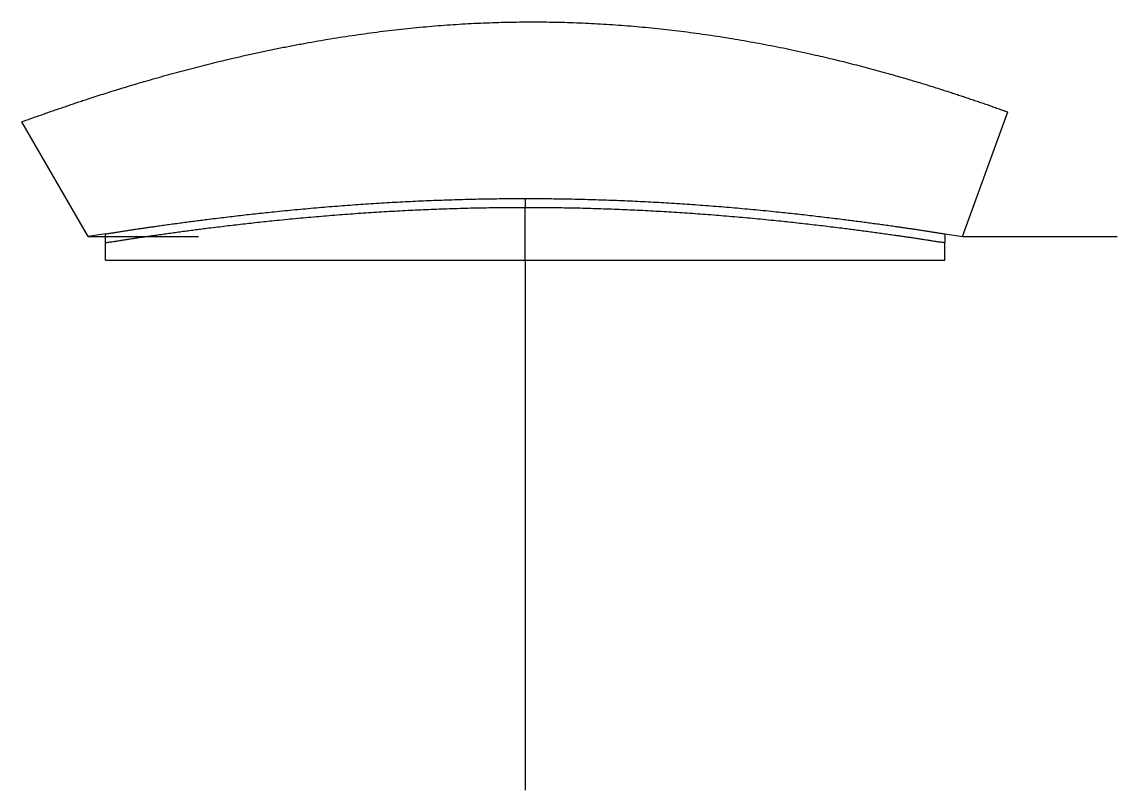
# Model space of a CAD drawing. Header units: millimetres. Extents: x -57 to 67, y 0 to 87.
import ezdxf

# ---------------------------------------------------------------- set-up
doc = ezdxf.new("R2010")
doc.units = ezdxf.units.MM
doc.layers.get('0').update_dxf_attribs({"linetype": 'CONTINUOUS'})

msp = doc.modelspace()

# ---------------------------------------------------------------- linework, layer by layer
for p, q in [((-49.48, 62.7), (-56.98, 75.69)), ((49.48, 62.7), (54.61, 76.8)), ((0, 67), (0, 66)), ((0, 60), (0, 66)), ((-47.5, 63), (-49.48, 62.7)), ((-49.48, 62.7), (-36.97, 62.7)), ((-47.5, 62), (-47.5, 63)), ((-47.5, 60), (-47.5, 62)), ((47.5, 63), (47.5, 62)), ((47.5, 63), (49.48, 62.7)), ((47.5, 60), (47.5, 62)), ((49.48, 62.7), (66.99, 62.7)), ((-47.5, 60), (47.5, 60)), ((0, 60), (0, 0))]:
    msp.add_line(p, q)
for points in [[(-56.98, 75.69), (-54.7, 76.52), (-50.16, 78.12), (-43.35, 80.31), (-34.29, 82.79), (-23.02, 85.13), (-11.78, 86.64), (-0.6, 87.23), (10.54, 86.88), (21.62, 85.61), (32.66, 83.49), (41.46, 81.18), (48.04, 79.11), (52.42, 77.59), (54.61, 76.8)], [(-47.5, 63), (-45.6, 63.3), (-41.8, 63.88), (-36.1, 64.67), (-28.5, 65.57), (-19, 66.4), (-9.5, 66.91), (0, 67.09), (9.5, 66.91), (19, 66.4), (28.5, 65.57), (36.1, 64.67), (41.8, 63.88), (45.6, 63.3), (47.5, 63)], [(-47.5, 62), (-45.6, 62.3), (-41.8, 62.88), (-36.1, 63.67), (-28.5, 64.57), (-19, 65.4), (-9.5, 65.91), (0, 66.09), (9.5, 65.91), (19, 65.4), (28.5, 64.57), (36.1, 63.67), (41.8, 62.88), (45.6, 62.3), (47.5, 62)]]:
    msp.add_open_spline(points, degree=5)

doc.saveas('drawing.dxf')
